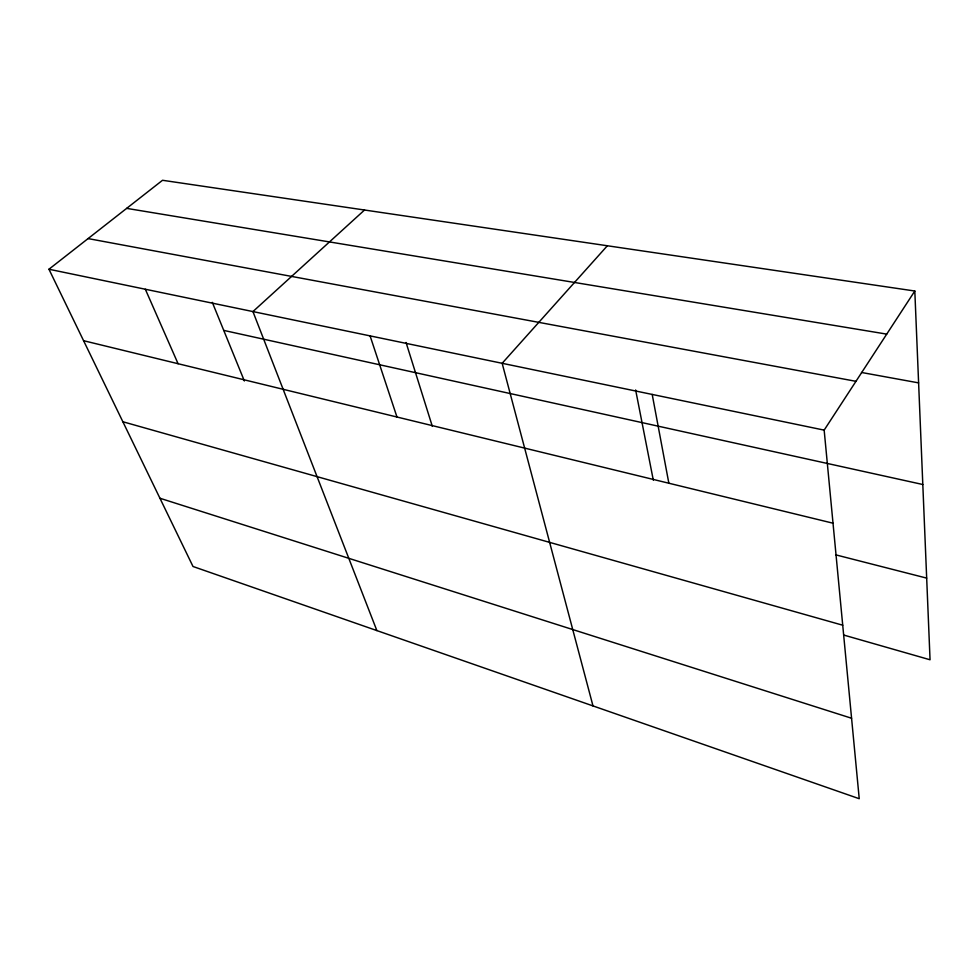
<?xml version="1.0" encoding="UTF-8"?>
<svg xmlns="http://www.w3.org/2000/svg" width="979" height="979" viewBox="0 0 979 979"><rect width="100%" height="100%" fill="white"/><g stroke="black" fill="none" stroke-linecap="round" stroke-linejoin="round"><path stroke-width="1.47" d="M824.159 430.124L914.814 291.02L162.526 180.283L48.95 269.237L193.01 566.498L859.232 798.717L824.159 430.124L48.95 269.237M607.359 245.766L502.154 363.295L592.993 705.92M364.531 210.02L252.937 311.579L376.878 630.586M126.658 208.368L886.729 334.12M861.52 372.473L918.608 382.875M88.086 238.582L855.964 381.32M223.75 330.4L922.805 484.507M83.582 340.704L833.019 523.202M835.638 554.824L926.672 578.112M122.852 421.741L842.723 625.214M843.812 635.077L930.05 659.773L914.814 291.02M159.92 498.238L851.571 718.243M145.333 289.246L178.08 363.723M212.308 302.352L244.371 380.978M370.086 335.883L396.972 417.017M406.04 342.466L432.326 426.342M635.64 389.985L653.311 480.163M652.198 394.439L668.853 483.222"/></g></svg>
